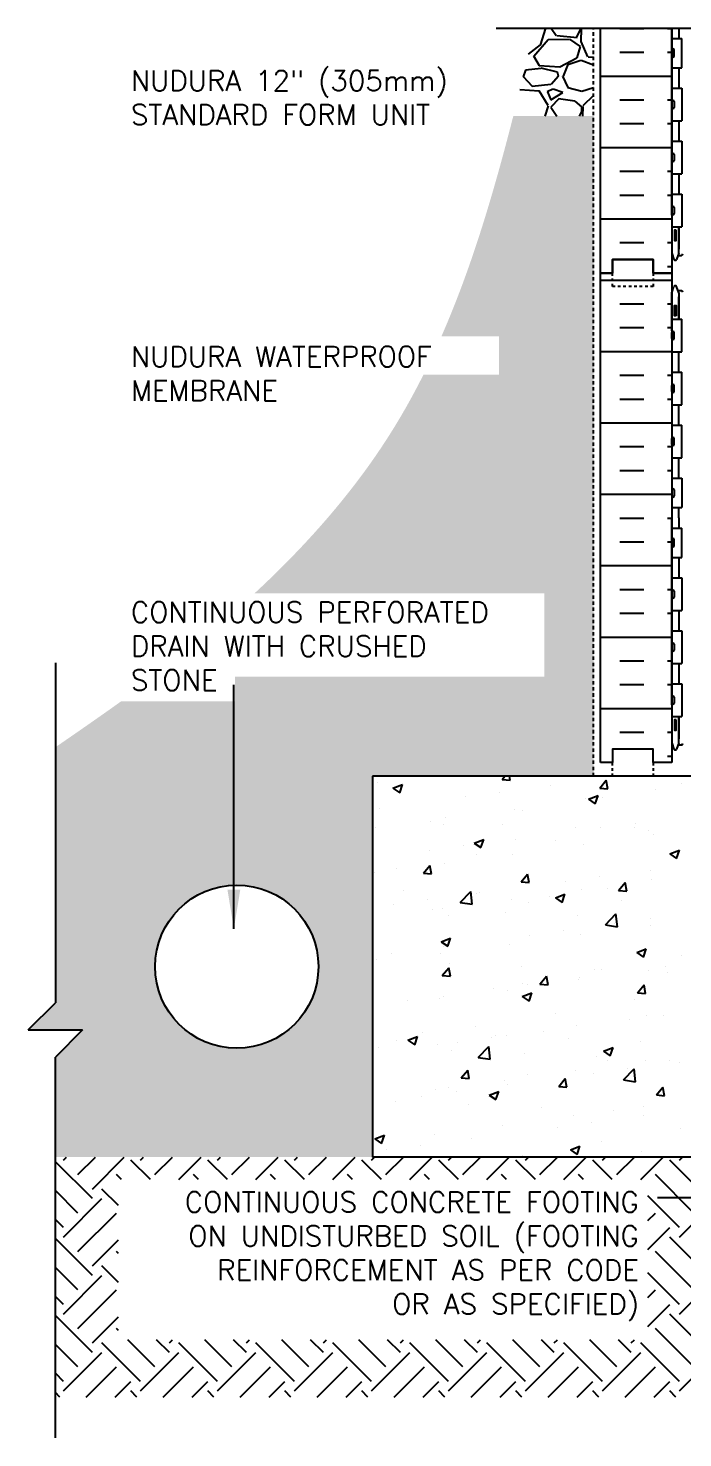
# Model space of a CAD drawing. Header units: inches. Extents: x -50.4 to 3.7, y 129.4 to 182.3.
# Drawn here: x -50.4 to -26.4, y 129.4 to 181.3 of the extents above; entities that cross this region are included whole.
import ezdxf

# ---------------------------------------------------------------- set-up
doc = ezdxf.new("R2010")
doc.units = ezdxf.units.IN
doc.header["$LTSCALE"] = 0.5
doc.header["$MEASUREMENT"] = 0
doc.linetypes.add('DASHED2', pattern=[0.375, 0.25, -0.125])
for name, color, linetype in [('HATCH', 12, 'Continuous'), ('line25', 2, 'Continuous'), ('LINE50', 5, 'Continuous'), ('LINE9', 9, 'Continuous'), ('TEXT', 4, 'Continuous'), ('Web_Edge', 9, 'Continuous')]:
    doc.layers.add(name, color=color, linetype=linetype)
doc.styles.add('DIM', font='romans.shx', dxfattribs={"width": 0.7})
doc.styles.get("Standard").update_dxf_attribs({"font": 'romans.shx'})
doc.dimstyles.new('ext_12', dxfattribs={"dimscale": 12, "dimtxt": 0.09375, "dimasz": 0.09375, "dimexe": 0.09375, "dimexo": 0.0625, "dimgap": 0.0625, "dimtad": 1, "dimdec": 1, "dimzin": 3, "dimdsep": 46, "dimlunit": 4, "dimtxsty": 'DIM', "dimcen": 0.09, "dimdle": 0.09375, "dimclrt": 4, "dimadec": 0, "dimazin": 0, "dimtfac": 1, "dimtdec": 1, "dimtmove": 2, "dimatfit": 3, "dimfxl": 0, "dimfrac": 2, "dimtolj": 1, "dimtzin": 0, "dimarcsym": 0})
doc.dimstyles.get("Standard").update_dxf_attribs({"dimtxt": 0.18, "dimasz": 0.18, "dimexe": 0.18, "dimexo": 0.0625, "dimgap": 0.09, "dimtad": 0, "dimtih": 1, "dimtoh": 1, "dimdec": 4, "dimzin": 0, "dimdsep": 46, "dimtxsty": 'Standard', "dimcen": 0.09, "dimadec": 0, "dimazin": 0, "dimtfac": 1, "dimtdec": 4, "dimtofl": 0, "dimtmove": 0, "dimatfit": 3, "dimfxl": 0, "dimtolj": 1, "dimtzin": 0, "dimarcsym": 0})
pattern_1 = [(229.0128, (2.10731, 3.03724), (-23.52512434, -27.41474946), [0.403608, -39.957264]), (185.9697, (1.84259, 2.73257), (35.94216342, 3.6278037), [0.692604, -68.567775]), (133.5104, (1.15374, 2.66054), (30.57133288, -32.47142825), [0.488364, -48.348096]), (268.2737, (-0.00299, 1.89024), (1.95238674, 60.0432196), [0.630714, -62.440674]), (293.8337, (-0.02199, 1.25981), (-15.62603158, 35.73271965), [0.618465, -61.22812]), (358.2737, (0.22792, 0.69408), (-60.0432196, 1.95238674), [0.630714, -62.440674]), (38.6942, (0.85835, 0.67508), (-38.470510454, -30.67604631), [0.834087, -82.574547]), (73.2553, (1.50935, 1.19652), (19.844975254, 66.356437674), [0.787464, -77.958963]), (122.4296, (1.73622, 1.9506), (-24.67701297, 38.57518704), [0.63285, -62.65222]), (176.2364, (1.39685, 2.48476), (33.04733355, -2.42358823), [0.722496, -35.40229]), (223.3974, (0.67591, 2.53218), (-35.41861008, -33.623237206), [0.934344, -92.500125]), (139.8141, (2.96708, 1.91207), (-21.3109536, 17.63074976), [0.318903, -31.57153]), (172.4692, (2.72345, 2.11785), (39.09876982, -5.31846614), [0.60671, -60.064533]), (226, (2.122, 2.1974), (0.052357, -2.999544), [0.424263, -3.818376]), (204.1986, (1.90572, 2.55365), (14.8930001, 6.2608762), [0.228474, -22.618845]), (292.8014, (1.6973, 2.46), (-3.1566145, 8.9462729), [0.32311, -15.832386]), (31.9638, (1.82254, 2.16214), (8.8939088, 6.1561652), [0.524787, -16.96807]), (162.5651, (2.2678, 2.43995), (6.0514446, -2.894824), [0.379473, -9.10736]), (17.3895, (-0.04241, 2.42963), (29.83836617, 9.5221797), [0.5316, -52.628535]), (71.3462, (0.4649, 2.5885), (-11.42222856, -33.20440897), [0.445983, -44.152224]), (294.1986, (2.2573, 3.03986), (-6.2608762, 14.8930001), [0.456945, -22.390374]), (344.6105, (2.4446, 2.62306), (-30.15250873, 8.47503508), [0.5316, -52.628535]), (340.444, (-0.00995, 0.5699), (-15.1024352, 5.737288), [0.51264, -25.11937]), (295.7751, (0.47312, 0.39832), (-15.5736216, 32.73319852), [0.429534, -42.52393]), (67.8014, (2.33964, 0.04084), (5.7373041, 15.1024291), [0.456945, -22.390374]), (18.354, (2.51229, 0.46392), (-38.78463758, -12.6787998), [0.502893, -49.786272]), (70.444, (0.86987, 0.0152), (-5.737288, -15.1024352), [0.25632, -25.37569]), (102.3099, (2.1597, 0.0377), (-3.2089649, 11.9458175), [0.15297, -15.144087]), (166.9638, (2.12706, 0.18715), (9.050988, -2.8424656), [0.618465, -11.75085]), (187.009, (1.52453, 0.32666), (29.94307292, 3.52311322), [0.57315, -56.74177]), (304.6901, (1.82726, 1.8922), (-3.1042615, 5.9467276), [0.432666, -10.383987]), (354.1572, (2.0735, 1.53642), (51.09694541, -5.109037466), [0.755382, -74.78269]), (61.9454, (2.82496, 1.45952), (-11.63167187, -21.20623163), [0.30887, -30.57802]), (91, (2.9702, 1.732), (-3.0519, 2.947186), [0.18, -2.82]), (121.2564, (1.46297, 0.4156), (12.36465767, -20.78738036), [0.416772, -41.26056]), (49.0128, (1.24672, 0.77188), (23.52512434, 27.41474946), [0.807216, -39.553656]), (1, (1.7762, 1.3812), (2.947186, 3.0519), [0.78, -2.22]), (326.3048, (2.55605, 1.39482), (-30.36191462, 20.47325553), [0.474342, -46.959822]), (255.0546, (2.9507, 1.13167), (-2.7901139, -12.0505299), [0.436806, -21.403524]), (208.646, (2.83805, 0.70964), (-56.46773345, -30.99024094), [0.711195, -70.408422]), (176.4261, (2.2139, 0.3687), (-39.04641873, 2.31888361), [0.752397, -74.487222])]

msp = doc.modelspace()

# ---------------------------------------------------------------- hatches: boundary and pattern name
h = msp.add_hatch()
h.set_pattern_fill('ANSI31', color=256, style=0)
h.paths.add_polyline_path([(-46.854, 160.364), (-31.765, 160.364), (-31.765, 156.346), (-46.854, 156.346)], flags=25)
at = {"layer": 'HATCH'}
h = msp.add_hatch(dxfattribs=at)
h.set_pattern_fill('GRAVEL', color=256, scale=3, angle=1, style=0)
h.set_pattern_definition(pattern_1)
edge = h.paths.add_edge_path()
edge.add_line((-32.619, 178.037), (-29.667, 178.037))
edge.add_line((-29.667, 178.037), (-29.667, 181.269))
edge.add_line((-29.667, 181.269), (-31.822, 181.269))
edge.add_spline(control_points=[(-31.822, 181.269), (-32.083, 180.189), (-32.344, 179.109), (-32.619, 178.037)], knot_values=[29.469694, 29.469694, 29.469694, 29.469694, 32.724039, 32.724039, 32.724039, 32.724039], degree=3, periodic=0)
h = msp.add_hatch(dxfattribs=at)
h.set_pattern_fill('INSUL', color=256, scale=7, style=0)
h.set_pattern_definition([(7e-15, (-2952.9537, -224.7406), (0, 2.625), []), (7e-15, (-2952.9537, -223.8656), (0, 2.625), [0.875, -0.875]), (7e-15, (-2952.9537, -222.9906), (0, 2.625), [0.875, -0.875])])
h.paths.add_polyline_path([(-29.417, 181.269), (-26.792, 181.269), (-26.792, 172.269), (-27.48, 172.269), (-27.48, 172.769), (-28.98, 172.769), (-28.98, 172.269), (-29.417, 172.269)])
h = msp.add_hatch(dxfattribs=at)
h.set_pattern_fill('GRAVEL', color=256, scale=3, angle=1, style=0)
h.set_pattern_definition(pattern_1)
edge = h.paths.add_edge_path()
edge.add_spline(control_points=[(-35.917, 168.534), (-36.314, 167.742), (-37.965, 164.807), (-40.253, 162.229), (-42.12, 160.496)], knot_values=[9.189847, 9.189847, 9.189847, 9.189847, 11.87991, 19.428878, 19.428878, 19.428878, 19.428878], degree=3, periodic=0)
edge.add_line((-42.12, 160.496), (-31.476, 160.496))
edge.add_line((-31.476, 160.496), (-31.476, 157.429))
edge.add_line((-31.476, 157.429), (-42.84, 157.429))
edge.add_line((-42.84, 157.429), (-42.84, 156.518))
edge.add_line((-42.84, 156.518), (-47.033, 156.518))
edge.add_spline(control_points=[(-47.033, 156.518), (-47.83, 155.944), (-48.634, 155.39), (-49.438, 154.835)], knot_values=[0, 0, 0, 0, 2.936127, 2.936127, 2.936127, 2.936127], degree=3, periodic=0)
edge.add_line((-49.438, 154.835), (-49.438, 145.442))
edge.add_line((-49.438, 145.442), (-50.438, 144.442))
edge.add_line((-50.438, 144.442), (-49.438, 144.442))
edge.add_line((-49.438, 144.442), (-48.438, 144.442))
edge.add_line((-48.438, 144.442), (-49.438, 143.442))
edge.add_line((-49.438, 143.442), (-49.438, 139.769))
edge.add_line((-49.438, 139.769), (-37.792, 139.769))
edge.add_line((-37.792, 139.769), (-37.792, 153.769))
edge.add_line((-37.792, 153.769), (-29.667, 153.769))
edge.add_line((-29.667, 153.769), (-29.667, 178.037))
edge.add_line((-29.667, 178.037), (-32.619, 178.037))
edge.add_spline(control_points=[(-32.619, 178.037), (-33.332, 175.246), (-34.134, 172.505), (-35.257, 169.943)], knot_values=[21.00319, 21.00319, 21.00319, 21.00319, 29.469694, 29.469694, 29.469694, 29.469694], degree=3, periodic=0)
edge.add_line((-35.257, 169.943), (-33.14, 169.943))
edge.add_line((-33.14, 169.943), (-33.14, 168.534))
edge.add_line((-33.14, 168.534), (-35.917, 168.534))
edge = h.paths.add_edge_path(flags=16)
edge.add_arc((-42.777, 146.769), 3, 0, 360)
h = msp.add_hatch(dxfattribs=at)
h.set_pattern_fill('INSUL', color=256, scale=7, style=0)
h.set_pattern_definition([(0, (-2952.9537, -242.7406), (0, 2.625), []), (0, (-2952.9537, -241.8656), (0, 2.625), [0.875, -0.875]), (0, (-2952.9537, -240.9906), (0, 2.625), [0.875, -0.875])])
h.paths.add_polyline_path([(-29.417, 154.269), (-28.98, 154.269), (-28.98, 154.769), (-27.48, 154.769), (-27.48, 154.269), (-26.792, 154.269), (-26.792, 172.269), (-27.48, 172.269), (-27.48, 172.769), (-28.98, 172.769), (-28.98, 172.269), (-29.417, 172.269)])
h = msp.add_hatch(dxfattribs=at)
h.set_pattern_fill('EARTH', color=256, scale=8, angle=45, style=0)
h.paths.add_polyline_path([(-27.676, 133.051), (-47.12, 133.051), (-47.12, 138.939), (-27.676, 138.939)], flags=16)
h.paths.add_polyline_path([(-49.438, 139.769), (-49.438, 130.948), (2.684, 130.948), (2.684, 139.769)])

# ---------------------------------------------------------------- linework, layer by layer
for p, q in [((-37.608, 153.556), (-37.608, 153.556)), ((-37.04, 153.326), (-36.69, 153.46)), ((-36.791, 153.158), (-36.689, 153.46)), ((-33.029, 153.648), (-32.928, 153.769)), ((-33.029, 153.648), (-32.73, 153.622)), ((-32.73, 153.622), (-32.757, 153.769)), ((-31.24, 153.429), (-31.24, 153.429)), ((-29.443, 153.334), (-29.202, 153.622)), ((-29.144, 153.308), (-29.202, 153.622)), ((-28.283, 153.755), (-28.283, 153.755)), ((-26.431, 153.493), (-26.431, 153.493)), ((-37.04, 153.326), (-36.791, 153.158)), ((-34.385, 153.015), (-34.385, 153.015)), ((-33.134, 153.18), (-33.134, 153.18)), ((-29.979, 152.939), (-29.979, 152.939)), ((-29.854, 152.925), (-29.504, 153.06)), ((-29.854, 152.925), (-29.605, 152.757)), ((-29.605, 152.757), (-29.504, 153.06)), ((-29.443, 153.334), (-29.144, 153.308)), ((-29.347, 152.992), (-29.347, 152.992)), ((-27.412, 153.291), (-27.412, 153.291)), ((-37.543, 152.599), (-37.543, 152.599)), ((-32.576, 152.564), (-32.576, 152.564)), ((-32.263, 152.492), (-32.263, 152.492)), ((-37.669, 151.892), (-37.669, 151.892)), ((-35.671, 152.111), (-35.671, 152.111)), ((-35.179, 151.991), (-35.179, 151.991)), ((-35.101, 152.244), (-35.101, 152.244)), ((-33.001, 151.998), (-33.001, 151.998)), ((-30.332, 151.885), (-30.332, 151.885)), ((-29.398, 151.873), (-29.398, 151.873)), ((-28.149, 151.894), (-28.149, 151.894)), ((-28.146, 152.037), (-28.146, 152.037)), ((-34.055, 151.313), (-33.705, 151.447)), ((-33.806, 151.145), (-33.705, 151.447)), ((-32.555, 151.457), (-32.555, 151.457)), ((-31.065, 151.394), (-31.065, 151.394)), ((-27.663, 151.772), (-27.663, 151.772)), ((-27.473, 151.626), (-27.473, 151.626)), ((-35.701, 151.043), (-35.701, 151.043)), ((-34.449, 151.207), (-34.449, 151.207)), ((-34.055, 151.313), (-33.806, 151.145)), ((-33.981, 150.893), (-33.981, 150.893)), ((-32.637, 150.899), (-32.637, 150.899)), ((-30.04, 151.274), (-30.04, 151.274)), ((-26.869, 150.912), (-26.519, 151.046)), ((-26.869, 150.912), (-26.621, 150.744)), ((-26.621, 150.744), (-26.519, 151.047)), ((-36.897, 150.393), (-36.897, 150.393)), ((-35.922, 150.201), (-35.681, 150.488)), ((-35.623, 150.175), (-35.681, 150.488)), ((-35.162, 150.579), (-35.162, 150.579)), ((-27.568, 150.315), (-27.568, 150.315)), ((-37.729, 150.227), (-37.729, 150.227)), ((-35.922, 150.201), (-35.623, 150.175)), ((-32.335, 149.887), (-32.094, 150.174)), ((-32.335, 149.887), (-32.037, 149.861)), ((-32.036, 149.861), (-32.094, 150.174)), ((-30.713, 149.9), (-30.713, 149.9)), ((-29.461, 150.065), (-29.461, 150.065)), ((-28.749, 149.573), (-28.508, 149.861)), ((-28.45, 149.547), (-28.508, 149.861)), ((-27.533, 149.962), (-27.533, 149.962)), ((-36.644, 149.556), (-36.644, 149.556)), ((-34.572, 149.129), (-34.182, 149.535)), ((-34.127, 149.06), (-34.182, 149.535)), ((-33.975, 149.443), (-33.975, 149.443)), ((-33.871, 149.485), (-33.871, 149.485)), ((-31.306, 149.33), (-31.306, 149.33)), ((-31.071, 149.299), (-30.72, 149.434)), ((-31.071, 149.299), (-30.822, 149.132)), ((-30.822, 149.132), (-30.72, 149.434)), ((-30.101, 149.61), (-30.101, 149.61)), ((-29.155, 149.644), (-29.155, 149.644)), ((-28.749, 149.573), (-28.45, 149.547)), ((-37.016, 149.071), (-37.016, 149.071)), ((-35.764, 149.235), (-35.764, 149.235)), ((-35.59, 148.884), (-35.59, 148.884)), ((-35.223, 148.915), (-35.223, 148.915)), ((-34.572, 149.129), (-34.127, 149.06)), ((-32.921, 148.771), (-32.921, 148.771)), ((-32.698, 149.235), (-32.698, 149.235)), ((-32.071, 149.143), (-32.071, 149.143)), ((-28.637, 149.217), (-28.637, 149.217)), ((-37.79, 148.563), (-37.79, 148.563)), ((-34.987, 148.643), (-34.987, 148.643)), ((-30.252, 148.659), (-30.252, 148.659)), ((-29.236, 148.301), (-28.846, 148.707)), ((-29.236, 148.301), (-28.791, 148.232)), ((-28.883, 148.342), (-28.883, 148.342)), ((-28.791, 148.232), (-28.846, 148.707)), ((-27.594, 148.297), (-27.594, 148.297)), ((-27.583, 148.546), (-27.583, 148.546)), ((-35.272, 147.687), (-34.922, 147.821)), ((-35.023, 147.519), (-34.921, 147.821)), ((-32.028, 147.928), (-32.028, 147.928)), ((-30.777, 148.093), (-30.777, 148.093)), ((-30.161, 147.945), (-30.161, 147.945)), ((-37.08, 147.263), (-37.08, 147.263)), ((-35.284, 147.25), (-35.284, 147.25)), ((-35.272, 147.687), (-35.023, 147.519)), ((-35.186, 147.513), (-35.186, 147.513)), ((-32.758, 147.57), (-32.758, 147.57)), ((-28.086, 147.286), (-27.736, 147.421)), ((-28.086, 147.286), (-27.837, 147.119)), ((-27.837, 147.119), (-27.736, 147.421)), ((-37.639, 147.014), (-37.639, 147.014)), ((-35.228, 146.44), (-34.987, 146.727)), ((-34.929, 146.414), (-34.987, 146.727)), ((-34.97, 146.901), (-34.97, 146.901)), ((-32.301, 146.789), (-32.301, 146.789)), ((-29.632, 146.676), (-29.632, 146.676)), ((-29.362, 146.661), (-29.362, 146.661)), ((-27.041, 146.786), (-27.041, 146.786)), ((-26.446, 147.161), (-26.446, 147.161)), ((-35.228, 146.44), (-34.929, 146.414)), ((-32.278, 146.16), (-32.278, 146.16)), ((-31.642, 146.126), (-31.401, 146.413)), ((-31.343, 146.1), (-31.4, 146.413)), ((-30.222, 146.281), (-30.222, 146.281)), ((-30.198, 146.37), (-30.198, 146.37)), ((-27.655, 146.633), (-27.655, 146.633)), ((-26.963, 146.563), (-26.963, 146.563)), ((-35.194, 145.66), (-35.194, 145.66)), ((-33.344, 145.956), (-33.344, 145.956)), ((-32.819, 145.906), (-32.819, 145.906)), ((-32.287, 145.674), (-31.937, 145.808)), ((-32.287, 145.674), (-32.038, 145.506)), ((-32.092, 146.121), (-32.092, 146.121)), ((-32.038, 145.506), (-31.937, 145.808)), ((-31.642, 146.126), (-31.343, 146.1)), ((-28.055, 145.812), (-27.814, 146.1)), ((-28.055, 145.812), (-27.756, 145.786)), ((-27.756, 145.786), (-27.814, 146.1)), ((-36.501, 145.541), (-36.501, 145.541)), ((-35.345, 145.586), (-35.345, 145.586)), ((-28.164, 145.563), (-28.164, 145.563)), ((-31.08, 145.062), (-31.08, 145.062)), ((-30.283, 144.616), (-30.283, 144.616)), ((-28.356, 144.814), (-28.356, 144.814)), ((-27.716, 144.968), (-27.716, 144.968)), ((-27.104, 144.979), (-27.104, 144.979)), ((-36.488, 144.061), (-36.138, 144.195)), ((-36.239, 143.893), (-36.138, 144.195)), ((-35.944, 144.346), (-35.944, 144.346)), ((-33.996, 144.562), (-33.996, 144.562)), ((-33.407, 144.149), (-33.407, 144.149)), ((-33.274, 144.234), (-33.274, 144.234)), ((-32.88, 144.242), (-32.88, 144.242)), ((-31.514, 144.398), (-31.514, 144.398)), ((-30.605, 144.121), (-30.605, 144.121)), ((-37.558, 143.788), (-37.558, 143.788)), ((-36.912, 144.061), (-36.912, 144.061)), ((-36.488, 144.061), (-36.24, 143.893)), ((-35.405, 143.921), (-35.405, 143.921)), ((-34.889, 143.675), (-34.889, 143.675)), ((-34.659, 143.984), (-34.659, 143.984)), ((-33.909, 143.431), (-33.52, 143.836)), ((-33.464, 143.362), (-33.519, 143.837)), ((-32.22, 143.562), (-32.22, 143.562)), ((-29.303, 143.661), (-28.952, 143.795)), ((-29.303, 143.661), (-29.054, 143.493)), ((-29.054, 143.493), (-28.952, 143.795)), ((-27.936, 144.008), (-27.936, 144.008)), ((-33.909, 143.431), (-33.464, 143.362)), ((-29.551, 143.449), (-29.551, 143.449)), ((-29.17, 143.313), (-29.17, 143.313)), ((-27.777, 143.304), (-27.777, 143.304)), ((-26.882, 143.337), (-26.882, 143.337)), ((-26.526, 143.256), (-26.526, 143.256)), ((-34.534, 142.679), (-34.293, 142.966)), ((-34.534, 142.679), (-34.235, 142.653)), ((-34.235, 142.653), (-34.293, 142.966)), ((-32.941, 142.577), (-32.941, 142.577)), ((-32.086, 142.812), (-32.086, 142.812)), ((-30.948, 142.365), (-30.707, 142.652)), ((-30.649, 142.339), (-30.707, 142.652)), ((-30.344, 142.952), (-30.344, 142.952)), ((-29.671, 142.842), (-29.671, 142.842)), ((-28.573, 142.603), (-28.183, 143.009)), ((-28.573, 142.603), (-28.128, 142.534)), ((-28.42, 143.007), (-28.42, 143.007)), ((-28.128, 142.534), (-28.183, 143.009)), ((-35.974, 142.012), (-35.974, 142.012)), ((-35.466, 142.257), (-35.466, 142.257)), ((-35.002, 142.311), (-35.002, 142.311)), ((-34.723, 142.177), (-34.723, 142.177)), ((-33.504, 142.048), (-33.154, 142.182)), ((-33.504, 142.048), (-33.255, 141.88)), ((-33.255, 141.88), (-33.153, 142.182)), ((-32.829, 142.426), (-32.829, 142.426)), ((-30.948, 142.365), (-30.649, 142.339)), ((-27.362, 142.051), (-27.121, 142.339)), ((-27.362, 142.051), (-27.063, 142.025)), ((-27.063, 142.025), (-27.12, 142.339)), ((-36.938, 141.805), (-36.938, 141.805)), ((-34.269, 141.692), (-34.269, 141.692)), ((-31.6, 141.579), (-31.6, 141.579)), ((-27.837, 141.64), (-27.837, 141.64)), ((-30.405, 141.287), (-30.405, 141.287)), ((-29.735, 141.035), (-29.735, 141.035)), ((-28.931, 141.467), (-28.931, 141.467)), ((-27.841, 141.284), (-27.841, 141.284)), ((-37.705, 140.435), (-37.355, 140.57)), ((-37.705, 140.435), (-37.456, 140.268)), ((-37.456, 140.268), (-37.355, 140.57)), ((-35.527, 140.593), (-35.527, 140.593)), ((-34.144, 140.454), (-34.144, 140.454)), ((-33.002, 140.913), (-33.002, 140.913)), ((-30.987, 140.87), (-30.987, 140.87)), ((-26.461, 140.83), (-26.461, 140.83)), ((-37.29, 140.04), (-37.29, 140.04)), ((-36.038, 140.205), (-36.038, 140.205)), ((-30.519, 140.035), (-30.169, 140.169)), ((-30.519, 140.035), (-30.27, 139.867)), ((-30.27, 139.867), (-30.169, 140.169)), ((-29.377, 140.329), (-29.377, 140.329)), ((-27.898, 139.975), (-27.898, 139.975)), ((-32.292, 139.829), (-32.292, 139.829))]:
    msp.add_line(p, q, dxfattribs=at)
at = {"layer": 'line25'}
for p, q in [((-26.792, 181.269), (-26.792, 172.269)), ((-26.792, 180.894), (-26.427, 180.894)), ((-26.427, 179.814), (-26.427, 180.894)), ((-26.792, 180.244), (-26.792, 180.464)), ((-26.792, 180.409), (-26.792, 180.409)), ((-26.752, 180.504), (-26.752, 180.504)), ((-26.712, 180.244), (-26.712, 180.464)), ((-26.792, 180.299), (-26.792, 180.299)), ((-26.752, 180.204), (-26.752, 180.204)), ((-26.792, 179.814), (-26.427, 179.814)), ((-26.792, 179.064), (-26.427, 179.064)), ((-26.427, 179.064), (-26.427, 177.864)), ((-26.792, 178.574), (-26.792, 178.354)), ((-26.792, 178.519), (-26.792, 178.519)), ((-26.792, 178.409), (-26.792, 178.409)), ((-26.752, 178.614), (-26.752, 178.614)), ((-26.752, 178.314), (-26.752, 178.314)), ((-26.712, 178.574), (-26.712, 178.354)), ((-26.792, 177.864), (-26.427, 177.864)), ((-26.792, 177.114), (-26.427, 177.114)), ((-26.427, 177.114), (-26.427, 175.914)), ((-26.792, 176.624), (-26.792, 176.404)), ((-26.792, 176.569), (-26.792, 176.569)), ((-26.792, 176.459), (-26.792, 176.459)), ((-26.752, 176.364), (-26.752, 176.364)), ((-26.712, 176.624), (-26.712, 176.404)), ((-26.792, 175.914), (-26.427, 175.914)), ((-26.792, 175.164), (-26.427, 175.164)), ((-26.427, 175.164), (-26.427, 173.964)), ((-26.792, 174.674), (-26.792, 174.454)), ((-26.752, 174.714), (-26.752, 174.714)), ((-26.712, 174.674), (-26.712, 174.454)), ((-26.792, 174.619), (-26.792, 174.619)), ((-26.792, 174.509), (-26.792, 174.509)), ((-26.752, 174.414), (-26.752, 174.414)), ((-26.792, 173.964), (-26.427, 173.964)), ((-26.792, 172.269), (-26.792, 154.269)), ((-26.792, 170.574), (-26.427, 170.574)), ((-26.427, 169.374), (-26.427, 170.574)), ((-26.792, 169.864), (-26.792, 170.084)), ((-26.792, 170.029), (-26.792, 170.029)), ((-26.752, 170.124), (-26.752, 170.124)), ((-26.712, 169.864), (-26.712, 170.084)), ((-26.792, 169.919), (-26.792, 169.919)), ((-26.752, 169.824), (-26.752, 169.824)), ((-26.792, 169.374), (-26.427, 169.374)), ((-26.792, 168.624), (-26.427, 168.624)), ((-26.427, 167.424), (-26.427, 168.624)), ((-26.792, 167.914), (-26.792, 168.134)), ((-26.792, 168.079), (-26.792, 168.079)), ((-26.792, 167.969), (-26.792, 167.969)), ((-26.752, 168.174), (-26.752, 168.174)), ((-26.712, 167.914), (-26.712, 168.134)), ((-26.792, 167.424), (-26.427, 167.424)), ((-26.752, 167.874), (-26.752, 167.874)), ((-26.792, 166.674), (-26.427, 166.674)), ((-26.427, 165.474), (-26.427, 166.674)), ((-26.792, 165.964), (-26.792, 166.184)), ((-26.792, 166.129), (-26.792, 166.129)), ((-26.792, 166.019), (-26.792, 166.019)), ((-26.752, 166.224), (-26.752, 166.224)), ((-26.752, 165.924), (-26.752, 165.924)), ((-26.712, 165.964), (-26.712, 166.184)), ((-26.792, 165.474), (-26.427, 165.474)), ((-26.792, 164.724), (-26.427, 164.724)), ((-26.792, 164.294), (-26.792, 164.074)), ((-26.752, 164.334), (-26.752, 164.334)), ((-26.712, 164.294), (-26.712, 164.074)), ((-26.427, 164.724), (-26.427, 163.644)), ((-26.792, 164.239), (-26.792, 164.239)), ((-26.792, 164.129), (-26.792, 164.129)), ((-26.752, 164.034), (-26.752, 164.034)), ((-26.792, 163.644), (-26.427, 163.644)), ((-26.792, 162.894), (-26.427, 162.894)), ((-26.427, 161.814), (-26.427, 162.894)), ((-26.792, 162.244), (-26.792, 162.464)), ((-26.792, 162.409), (-26.792, 162.409)), ((-26.792, 162.299), (-26.792, 162.299)), ((-26.752, 162.504), (-26.752, 162.504)), ((-26.752, 162.204), (-26.752, 162.204)), ((-26.712, 162.244), (-26.712, 162.464)), ((-26.792, 161.814), (-26.427, 161.814)), ((-26.792, 161.064), (-26.427, 161.064)), ((-26.427, 161.064), (-26.427, 159.864)), ((-26.792, 160.574), (-26.792, 160.354)), ((-26.792, 160.519), (-26.792, 160.519)), ((-26.792, 160.409), (-26.792, 160.409)), ((-26.752, 160.614), (-26.752, 160.614)), ((-26.752, 160.314), (-26.752, 160.314)), ((-26.712, 160.574), (-26.712, 160.354)), ((-26.792, 159.864), (-26.427, 159.864)), ((-26.792, 159.114), (-26.427, 159.114)), ((-26.427, 159.114), (-26.427, 157.914)), ((-26.792, 158.624), (-26.792, 158.404)), ((-26.712, 158.624), (-26.712, 158.404)), ((-26.792, 158.569), (-26.792, 158.569)), ((-26.792, 158.459), (-26.792, 158.459)), ((-26.752, 158.364), (-26.752, 158.364)), ((-26.792, 157.914), (-26.427, 157.914)), ((-26.792, 157.164), (-26.427, 157.164)), ((-26.427, 157.164), (-26.427, 155.964)), ((-26.792, 156.674), (-26.792, 156.454)), ((-26.792, 156.619), (-26.792, 156.619)), ((-26.792, 156.509), (-26.792, 156.509)), ((-26.752, 156.714), (-26.752, 156.714)), ((-26.712, 156.674), (-26.712, 156.454)), ((-26.752, 156.414), (-26.752, 156.414)), ((-26.792, 155.964), (-26.427, 155.964))]:
    msp.add_line(p, q, dxfattribs=at)
for centre, start, end in [((-26.752, 180.464), 90, 180), ((-26.752, 180.464), 360, 90), ((-26.752, 180.244), 180, 270), ((-26.752, 180.244), 270, 0), ((-26.752, 178.574), 90, 180), ((-26.752, 178.354), 180, 270), ((-26.752, 178.574), 0, 90), ((-26.752, 178.354), 270, 0), ((-26.752, 176.624), 90, 180), ((-26.752, 176.404), 180, 270), ((-26.752, 176.624), 0, 90), ((-26.752, 176.404), 270, 0), ((-26.752, 174.674), 90, 180), ((-26.752, 174.674), 0, 90), ((-26.752, 174.454), 180, 270), ((-26.752, 174.454), 270, 0), ((-26.752, 170.084), 90, 180), ((-26.752, 170.084), 360, 90), ((-26.752, 169.864), 180, 270), ((-26.752, 169.864), 270, 0), ((-26.752, 168.134), 90, 180), ((-26.752, 167.914), 180, 270), ((-26.752, 168.134), 360, 90), ((-26.752, 167.914), 270, 0), ((-26.752, 166.184), 90, 180), ((-26.752, 165.964), 180, 270), ((-26.752, 166.184), 360, 90), ((-26.752, 165.964), 270, 0), ((-26.752, 164.294), 90, 180), ((-26.752, 164.294), 0, 90), ((-26.752, 164.074), 180, 270), ((-26.752, 164.074), 270, 0), ((-26.752, 162.464), 90, 180), ((-26.752, 162.244), 180, 270), ((-26.752, 162.464), 360, 90), ((-26.752, 162.244), 270, 0), ((-26.752, 160.574), 90, 180), ((-26.752, 160.354), 180, 270), ((-26.752, 160.574), 0, 90), ((-26.752, 160.354), 270, 0), ((-26.752, 158.624), 90, 180), ((-26.752, 158.624), 0, 90), ((-26.752, 158.404), 180, 270), ((-26.752, 158.404), 270, 0), ((-26.752, 156.674), 90, 180), ((-26.752, 156.674), 0, 90), ((-26.752, 156.454), 180, 270), ((-26.752, 156.454), 270, 0)]:
    msp.add_arc(centre, 0.04, start, end, dxfattribs=at)
at = {"layer": 'LINE50'}
for p, q in [((-29.417, 172.269), (-29.417, 181.269)), ((-29.417, 154.269), (-29.417, 172.269)), ((-1.792, 153.769), (-37.792, 153.769)), ((-37.792, 153.769), (-37.792, 139.769)), ((-1.792, 139.769), (-37.792, 139.769))]:
    msp.add_line(p, q, dxfattribs=at)
for points in [[(-29.417, 172.269), (-28.98, 172.269), (-28.98, 172.769), (-27.48, 172.769), (-27.48, 172.269), (-26.792, 172.269)], [(-26.792, 172.269), (-27.48, 172.269), (-27.48, 172.769), (-28.98, 172.769), (-28.98, 172.269), (-29.417, 172.269)], [(-26.792, 154.269), (-27.48, 154.269), (-27.48, 154.769), (-28.98, 154.769), (-28.98, 154.269), (-29.417, 154.269)]]:
    msp.add_lwpolyline(points, dxfattribs=at)
at = {"layer": 'LINE9'}
for p, q in [((-33.243, 181.269), (-21.792, 181.269)), ((-49.438, 157.936), (-49.438, 145.442)), ((-50.438, 144.442), (-49.438, 145.442)), ((-50.438, 144.442), (-49.438, 144.442)), ((-49.438, 144.442), (-48.438, 144.442)), ((-48.438, 144.442), (-49.438, 143.442)), ((-49.438, 129.448), (-49.438, 143.442))]:
    msp.add_line(p, q, dxfattribs=at)
at = {"layer": 'LINE9', "linetype": 'DASHED2'}
msp.add_line((-29.667, 153.769), (-29.667, 181.269), dxfattribs=at)
at = {"layer": 'LINE9', "linetype": 'DASHED2', "ltscale": 0.15}
for points in [[(-27.48, 172.269), (-27.48, 172.269), (-27.48, 171.769), (-28.98, 171.769), (-28.98, 172.269), (-28.98, 172.269)], [(-27.48, 172.269), (-27.48, 172.269), (-27.48, 171.769), (-28.98, 171.769), (-28.98, 172.269), (-28.98, 172.269)], [(-27.48, 154.269), (-27.48, 154.269), (-27.48, 153.769), (-28.98, 153.769), (-28.98, 154.269), (-28.98, 154.269)]]:
    msp.add_lwpolyline(points, dxfattribs=at)
at = {"layer": 'LINE9', "color": 9}
msp.add_circle((-42.777, 146.769), 3, dxfattribs=at)
at = {"layer": 'TEXT'}
for points in [[(-27.767, 179.098, 0, 0.36, 0), (-28.847, 179.098, 0, 0, 0), (-33.355, 179.098, 0, 0, 0)], [(-29.772, 169.153, 0, 0.36, 0), (-30.852, 169.153, 0, 0, 0), (-33.507, 169.153, 0, 0, 0)]]:
    msp.add_lwpolyline(points, format="xyseb", dxfattribs=at)
at = {"layer": 'Web_Edge'}
for p, q in [((-26.542, 172.998), (-26.542, 173.964)), ((-26.792, 172.998), (-26.717, 172.768)), ((-26.542, 172.998), (-26.617, 172.768)), ((-26.568, 172.918), (-26.442, 172.918)), ((-26.792, 171.54), (-26.717, 171.77)), ((-26.542, 171.54), (-26.617, 171.77)), ((-26.568, 171.62), (-26.442, 171.62)), ((-26.542, 171.54), (-26.542, 170.574)), ((-26.542, 154.998), (-26.542, 155.964)), ((-26.792, 154.998), (-26.717, 154.768)), ((-26.542, 154.998), (-26.617, 154.768)), ((-26.568, 154.918), (-26.442, 154.918))]:
    msp.add_line(p, q, dxfattribs=at)
for points in [[(-26.792, 174.398), (-26.792, 181.269)], [(-26.542, 181.269), (-26.542, 180.894)], [(-26.542, 179.814), (-26.542, 179.064)], [(-26.542, 177.864), (-26.542, 177.114)], [(-26.542, 175.914), (-26.542, 175.164)], [(-26.792, 174.398), (-26.792, 172.998)], [(-26.542, 173.964), (-26.542, 173.148)], [(-26.792, 170.14), (-26.792, 171.54)], [(-26.542, 170.574), (-26.542, 171.39)], [(-26.792, 170.14), (-26.792, 163.269)], [(-26.542, 168.624), (-26.542, 169.38)], [(-26.542, 166.674), (-26.542, 167.43)], [(-26.542, 164.724), (-26.542, 165.483)], [(-26.792, 156.398), (-26.792, 163.269)], [(-26.542, 163.269), (-26.542, 163.653)], [(-26.542, 163.269), (-26.542, 162.894)], [(-26.542, 161.814), (-26.542, 161.064)], [(-26.542, 159.864), (-26.542, 159.114)], [(-26.542, 157.914), (-26.542, 157.164)], [(-26.792, 156.398), (-26.792, 154.998)], [(-26.542, 155.964), (-26.542, 155.148)]]:
    msp.add_lwpolyline(points, dxfattribs=at)
for points in [[(-26.632, 173.848), (-26.702, 173.848), (-26.702, 173.468), (-26.632, 173.468)], [(-26.632, 170.69), (-26.702, 170.69), (-26.702, 171.07), (-26.632, 171.07)], [(-26.632, 155.848), (-26.702, 155.848), (-26.702, 155.468), (-26.632, 155.468)]]:
    msp.add_lwpolyline(points, close=True, dxfattribs=at)
for centre, radius, start, end in [((-26.667, 172.794), 0.0567, 208.0725, 331.9275), ((-26.442, 172.968), 0.05, 270, 0), ((-26.667, 171.744), 0.0567, 28.0725, 151.9275), ((-26.442, 171.57), 0.05, 0, 90), ((-26.442, 154.968), 0.05, 270, 0), ((-26.667, 154.794), 0.0567, 208.0725, 331.9275)]:
    msp.add_arc(centre, radius, start, end, dxfattribs=at)

# ---------------------------------------------------------------- texts
at = {"layer": 'TEXT', "char_height": 0.75}
for s, insert, width, attachment_point in [('NUDURA 12" (305mm) STANDARD FORM UNIT', (-46.667, 179.715), 15.85848, 1), ('NUDURA WATERPROOF MEMBRANE ', (-46.667, 169.573), 15.85848, 1), ('CONTINUOUS PERFORATED \\PDRAIN WITH CRUSHED \\PSTONE  ', (-46.667, 160.176), 15.85848, 1), ('CONTINUOUS CONCRETE FOOTING ON UNDISTURBED SOIL (FOOTING REINFORCEMENT AS PER CODE OR AS SPECIFIED)', (-28.004, 136.119), 18.6698, 6)]:
    msp.add_mtext(s, dxfattribs=dict(at, insert=insert, width=width, attachment_point=attachment_point))

# ---------------------------------------------------------------- leaders
at = {"layer": 'TEXT'}
msp.add_leader([(-42.883, 148.163), (-42.883, 157.135)], dimstyle='Standard', override={"dimscale": 8, "dimgap": 0.09, "dimtad": 0}, dxfattribs=at)
msp.add_leader([(-22.981, 143.013), (-25.036, 138.276), (-27.321, 138.276)], dimstyle='ext_12', dxfattribs=at)

doc.saveas('drawing.dxf')
